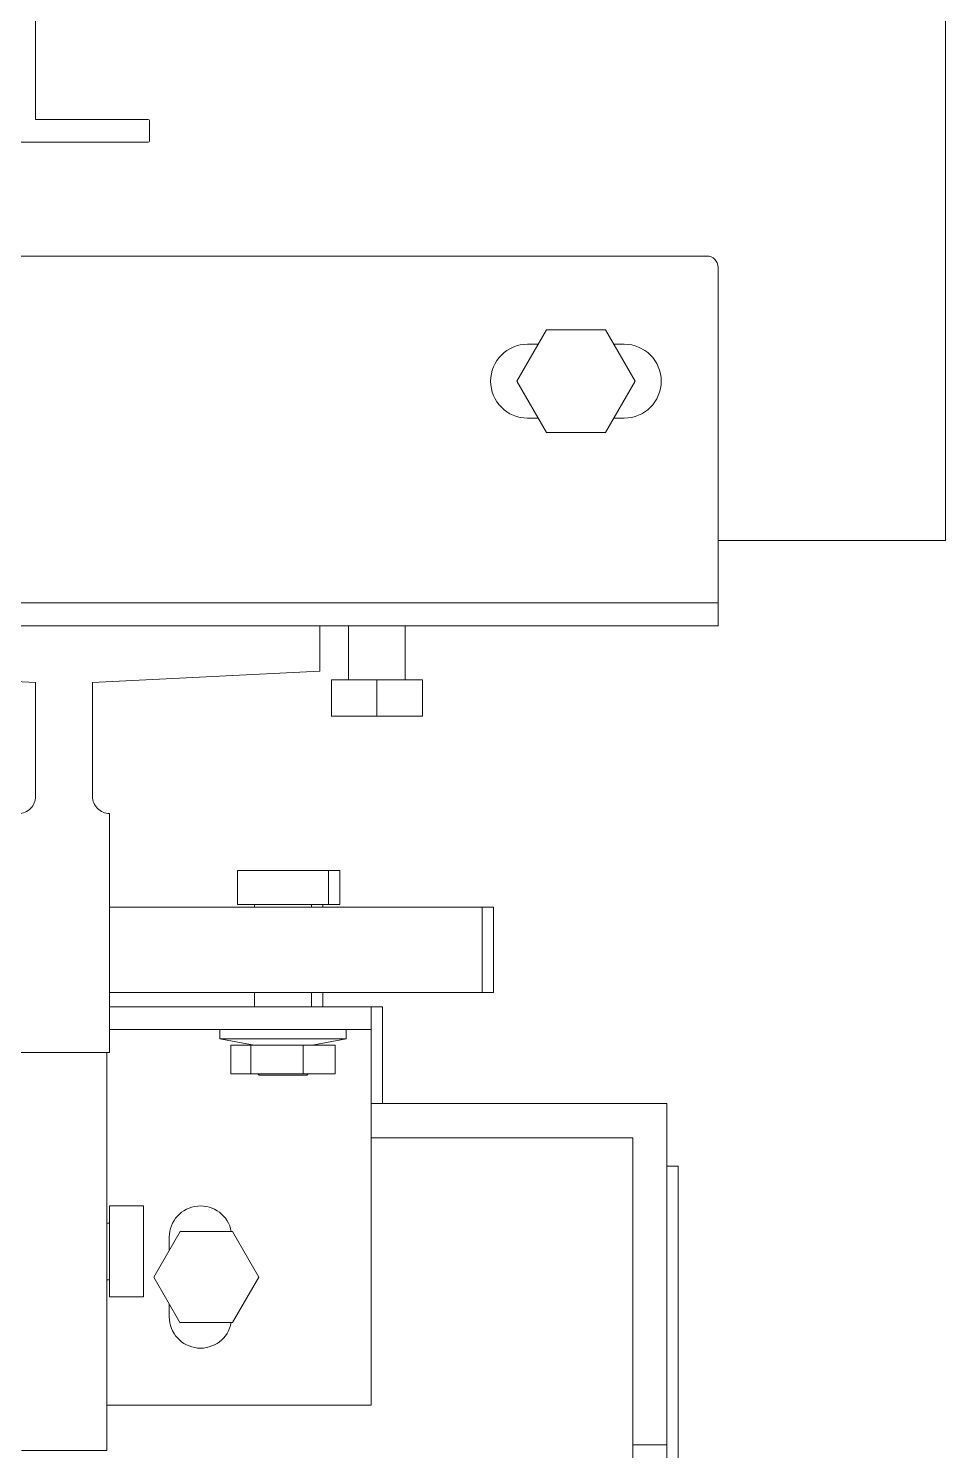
# Model space of a CAD drawing. Header units: millimetres. Extents: x -5 to 111, y -3 to 86.
# Drawn here: x 22.0288 to 22.19, y 19.0725 to 19.3225 of the extents above; entities that cross this region are included whole.
import ezdxf

# ---------------------------------------------------------------- set-up
doc = ezdxf.new("R2010")
doc.units = ezdxf.units.MM
doc.layers.add('A1I6----E-', color=3, linetype='Continuous', lineweight=25)

# ---------------------------------------------------------------- blocks, each defined once
blk = doc.blocks.new('Gruppe-453')
at = {"layer": 'A1I6----E-', "linetype": 'Continuous', "lineweight": 9}
for p, q in [((-28.77044, -23.1511), (-28.77044, -23.2371)), ((-28.61044, -23.3111), (-28.61044, -23.1511)), ((-28.75444, -23.2371), (-28.77044, -23.2371)), ((-28.75064, -23.2371), (-28.75444, -23.2371)), ((-28.75044, -23.2409), (-28.75044, -23.2373)), ((-28.83319, -23.2411), (-28.75064, -23.2411)), ((-28.83319, -23.26111), (-28.65244, -23.26111)), ((-28.65044, -23.26311), (-28.65044, -23.31826)), ((-28.68584, -23.28311), (-28.68064, -23.27411)), ((-28.68064, -23.27411), (-28.67025, -23.27411)), ((-28.67025, -23.27411), (-28.66505, -23.28311)), ((-28.68394, -23.27661), (-28.68208, -23.27661)), ((-28.68219, -23.27661), (-28.68219, -23.2768)), ((-28.66881, -23.27661), (-28.66694, -23.27661)), ((-28.66869, -23.2768), (-28.66869, -23.27661)), ((-28.68064, -23.29211), (-28.68584, -23.28311)), ((-28.66505, -23.28311), (-28.67025, -23.29211)), ((-28.68208, -23.28961), (-28.68394, -23.28961)), ((-28.68219, -23.28941), (-28.68219, -23.28961)), ((-28.66694, -23.28961), (-28.66881, -23.28961)), ((-28.66869, -23.28961), (-28.66869, -23.28941)), ((-28.67025, -23.29211), (-28.68064, -23.29211)), ((-28.65044, -23.3111), (-28.62644, -23.3111)), ((-28.61044, -23.3111), (-28.62644, -23.3111)), ((-28.65044, -23.31826), (-28.65044, -23.3221)), ((-28.65244, -23.3221), (-28.83844, -23.3221)), ((-28.65244, -23.3221), (-28.65044, -23.3221)), ((-28.65044, -23.3221), (-28.65044, -23.3261)), ((-28.65244, -23.3261), (-28.72044, -23.3261)), ((-28.71544, -23.3261), (-28.71544, -23.3356)), ((-28.70544, -23.3356), (-28.70544, -23.3261)), ((-28.65044, -23.3261), (-28.65244, -23.3261)), ((-28.71844, -23.3356), (-28.71844, -23.342)), ((-28.71844, -23.3356), (-28.71044, -23.3356)), ((-28.71044, -23.3356), (-28.71044, -23.342)), ((-28.71044, -23.3356), (-28.70244, -23.3356)), ((-28.70244, -23.3356), (-28.70244, -23.342)), ((-28.71844, -23.342), (-28.71044, -23.342)), ((-28.71044, -23.342), (-28.70244, -23.342)), ((-28.73494, -23.3691), (-28.73494, -23.3751)), ((-28.73494, -23.3691), (-28.73465, -23.3691)), ((-28.73465, -23.3691), (-28.71894, -23.3691)), ((-28.71894, -23.3751), (-28.71894, -23.3691)), ((-28.71894, -23.3691), (-28.71694, -23.3691)), ((-28.71694, -23.3751), (-28.71694, -23.3691)), ((-28.75744, -23.3756), (-28.69194, -23.3756)), ((-28.73494, -23.3751), (-28.73465, -23.3751)), ((-28.73465, -23.3751), (-28.71894, -23.3751)), ((-28.73194, -23.3751), (-28.73194, -23.3756)), ((-28.72194, -23.3756), (-28.72194, -23.3751)), ((-28.71994, -23.3756), (-28.71994, -23.3751)), ((-28.71894, -23.3751), (-28.71694, -23.3751)), ((-28.69194, -23.3906), (-28.69194, -23.3756)), ((-28.69194, -23.3756), (-28.68994, -23.3756)), ((-28.68994, -23.3906), (-28.68994, -23.3756)), ((-28.75744, -23.3906), (-28.69194, -23.3906)), ((-28.73194, -23.3906), (-28.73194, -23.3931)), ((-28.72194, -23.3931), (-28.72194, -23.3906)), ((-28.71994, -23.3931), (-28.71994, -23.3906)), ((-28.69194, -23.3906), (-28.68994, -23.3906)), ((-28.75744, -23.3931), (-28.71144, -23.3931)), ((-28.70944, -23.3931), (-28.71144, -23.3931)), ((-28.71144, -23.3931), (-28.71144, -23.3971)), ((-28.70944, -23.3931), (-28.70944, -23.4007)), ((-28.75744, -23.3971), (-28.71144, -23.3971)), ((-28.73807, -23.3971), (-28.73807, -23.39873)), ((-28.71582, -23.39873), (-28.71582, -23.3971)), ((-28.71144, -23.4007), (-28.71144, -23.3971)), ((-28.73807, -23.39873), (-28.73204, -23.39985)), ((-28.72694, -23.39873), (-28.73807, -23.39873)), ((-28.7361, -23.39985), (-28.7361, -23.40485)), ((-28.7361, -23.39985), (-28.73257, -23.39985)), ((-28.73257, -23.39985), (-28.73257, -23.40485)), ((-28.72341, -23.39985), (-28.73257, -23.39985)), ((-28.71582, -23.39873), (-28.72694, -23.39873)), ((-28.72341, -23.39985), (-28.72341, -23.40485)), ((-28.71779, -23.39985), (-28.72341, -23.39985)), ((-28.72184, -23.39985), (-28.71582, -23.39873)), ((-28.71779, -23.39985), (-28.71779, -23.40485)), ((-28.75794, -23.4711), (-28.75794, -23.4011)), ((-28.71144, -23.4631), (-28.71144, -23.4007)), ((-28.70944, -23.4101), (-28.70944, -23.4007)), ((-28.7361, -23.40485), (-28.73257, -23.40485)), ((-28.72341, -23.40485), (-28.73257, -23.40485)), ((-28.73137, -23.40485), (-28.73112, -23.4051)), ((-28.71779, -23.40485), (-28.72341, -23.40485)), ((-28.72277, -23.4051), (-28.72252, -23.40485)), ((-28.73112, -23.4051), (-28.72277, -23.4051)), ((-28.65944, -23.4101), (-28.71144, -23.4101)), ((-28.65944, -23.4701), (-28.65944, -23.4101)), ((-28.71144, -23.4161), (-28.66544, -23.4161)), ((-28.66544, -23.4161), (-28.66544, -23.9161)), ((-28.65744, -23.4211), (-28.65944, -23.4211)), ((-28.65944, -23.4211), (-28.65944, -23.9111)), ((-28.65744, -23.9111), (-28.65744, -23.4211)), ((-28.75144, -23.4281), (-28.75744, -23.4281)), ((-28.75744, -23.4281), (-28.75744, -23.4441)), ((-28.75144, -23.4281), (-28.75144, -23.4441)), ((-28.75744, -23.4311), (-28.75794, -23.4311)), ((-28.74968, -23.44059), (-28.74505, -23.43259)), ((-28.74694, -23.4336), (-28.74694, -23.43586)), ((-28.74505, -23.43259), (-28.73581, -23.43261)), ((-28.73581, -23.43261), (-28.73121, -23.44062)), ((-28.75794, -23.4411), (-28.75744, -23.4411)), ((-28.74508, -23.44859), (-28.74968, -23.44059)), ((-28.73121, -23.44062), (-28.73584, -23.44861)), ((-28.75744, -23.4441), (-28.75144, -23.4441)), ((-28.74694, -23.44535), (-28.74694, -23.4476)), ((-28.73584, -23.44861), (-28.74508, -23.44859)), ((-28.71144, -23.4631), (-28.75794, -23.4631)), ((-28.77294, -23.4711), (-28.75794, -23.4711)), ((-28.66544, -23.4701), (-28.65944, -23.4701))]:
    blk.add_line(p, q, dxfattribs=at)
at = {"layer": 'A1I6----E-', "linetype": 'Continuous', "lineweight": 9, "flags": 128}
blk.add_lwpolyline([(-28.72044, -23.3261), (-28.81044, -23.3261), (-28.81044, -23.3341), (-28.77044, -23.3361), (-28.77044, -23.3561, -0.414214), (-28.77344, -23.3591), (-28.77344, -23.4011), (-28.75744, -23.4011), (-28.75744, -23.3591, -0.414214), (-28.76044, -23.3561), (-28.76044, -23.3361), (-28.72044, -23.3341)], format="xyb", close=True, dxfattribs=at)
at = {"layer": 'A1I6----E-', "linetype": 'Continuous', "lineweight": 9}
for centre, radius, start, end in [((-28.75064, -23.2373), 0.0002, 0, 90), ((-28.75064, -23.2409), 0.0002, 270, 0), ((-28.65244, -23.26311), 0.002, 0, 90), ((-28.68394, -23.28311), 0.0065, 90, 270), ((-28.66694, -23.28311), 0.0065, 270, 90), ((-28.74144, -23.4336), 0.0055, 10.3936, 180), ((-28.74144, -23.4476), 0.0055, 180, 349.442)]:
    blk.add_arc(centre, radius, start, end, dxfattribs=at)
blk = doc.blocks.new('Gruppe-466')
at = {"layer": 'A1I6----E-'}
blk.add_blockref('Gruppe-453', (0, 0), dxfattribs=at)

msp = doc.modelspace()

# ---------------------------------------------------------------- block references
at = {"layer": 'A1I6----E-'}
msp.add_blockref('Gruppe-466', (50.80045, 42.5436), dxfattribs=at)

doc.saveas('drawing.dxf')
